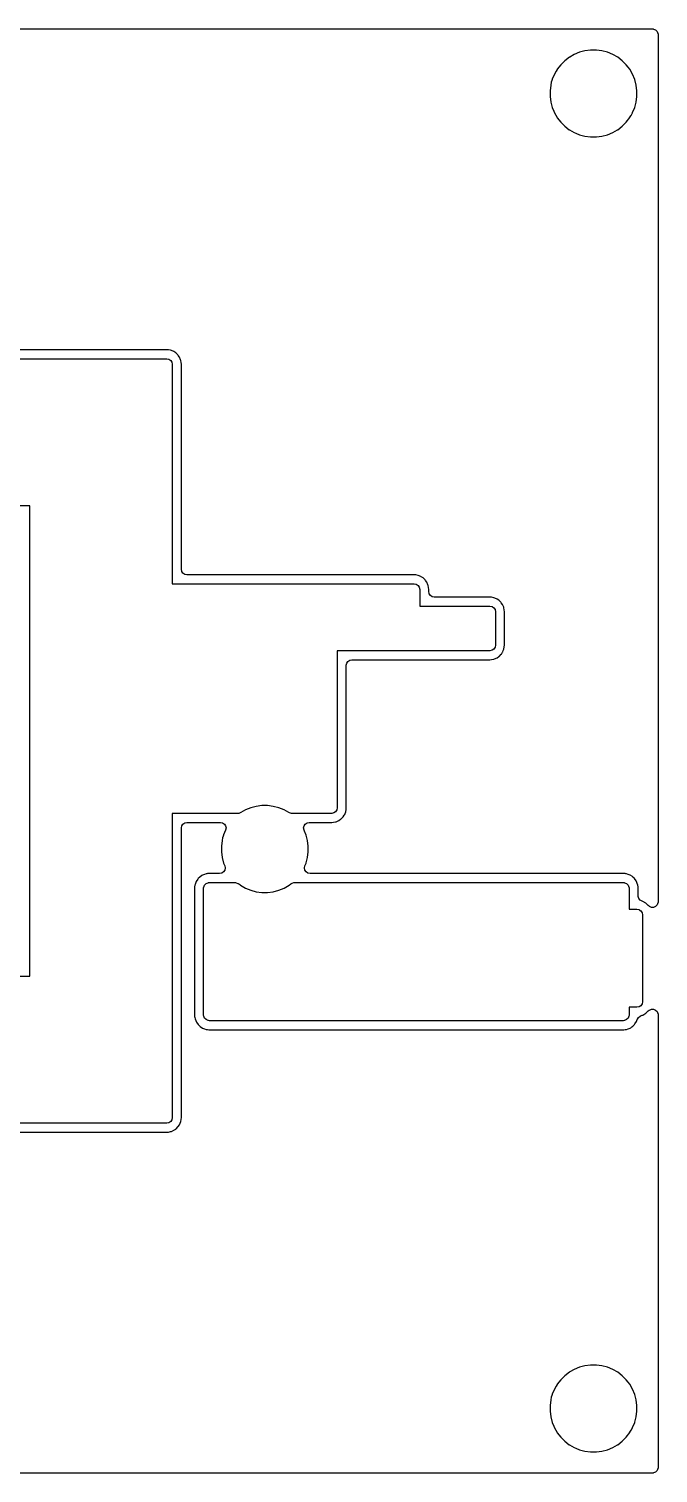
# Model space of a CAD drawing. Header units: millimetres. Extents: x 4 to 142, y 15 to 79.
# Drawn here: x 114.1 to 142.3, y 14.6 to 79.4 of the extents above; entities that cross this region are included whole.
import ezdxf

# ---------------------------------------------------------------- set-up
doc = ezdxf.new("R2010")
doc.units = ezdxf.units.MM
doc.layers.add('B.Cu', color=1, linetype='CONTINUOUS')

msp = doc.modelspace()

# ---------------------------------------------------------------- linework, layer by layer
at = {"layer": 'B.Cu'}
for points in [[(3.797, 79.39), (142.0498, 79.39), (142.0499, 79.39), (142.0984, 79.3852), (142.0985, 79.3852), (142.1189, 79.3812), (142.119, 79.3811), (142.2086, 79.344), (142.2087, 79.3439), (142.2773, 79.2753), (142.2774, 79.2752), (142.3145, 79.1856), (142.3146, 79.1855), (142.3186, 79.1651), (142.3186, 79.165), (142.3234, 79.1165), (142.3234, 79.1164), (142.3234, 40.2356), (142.3234, 40.2356), (142.3186, 40.1871), (142.3186, 40.187), (142.3153, 40.1705), (142.3153, 40.1704), (142.2782, 40.0808), (142.2781, 40.0806), (142.2095, 40.0121), (142.2093, 40.012), (142.1198, 39.9749), (142.1196, 39.9748), (142.0226, 39.9748), (142.0224, 39.9749), (141.9328, 40.012), (141.9327, 40.012), (141.9187, 40.0214), (141.9187, 40.0214), (141.881, 40.0523), (141.881, 40.0524), (141.7754, 40.158), (141.7752, 40.1581), (141.6339, 40.2417), (141.6337, 40.2418), (141.6085, 40.2491), (141.6084, 40.2491), (141.5223, 40.2939), (141.5221, 40.294), (141.4598, 40.3682), (141.4597, 40.3684), (141.4304, 40.4608), (141.4304, 40.461), (141.4289, 40.4882), (141.4289, 40.8164), (141.4289, 40.8165), (141.4269, 40.8562), (141.4269, 40.8563), (141.4222, 40.9048), (141.4222, 40.9048), (141.4163, 40.9442), (141.4163, 40.9442), (141.4123, 40.9646), (141.4122, 40.9647), (141.3892, 41.0406), (141.3892, 41.0407), (141.352, 41.1304), (141.352, 41.1305), (141.3387, 41.1593), (141.3386, 41.1594), (141.2642, 41.2619), (141.2641, 41.262), (141.1954, 41.3307), (141.1954, 41.3307), (141.1721, 41.3522), (141.172, 41.3523), (141.0639, 41.4186), (141.0638, 41.4186), (140.9741, 41.4558), (140.9741, 41.4558), (140.8981, 41.4788), (140.898, 41.4789), (140.8776, 41.4829), (140.8775, 41.4829), (140.8382, 41.4888), (140.8382, 41.4888), (140.7897, 41.4935), (140.7896, 41.4935), (140.7499, 41.4955), (140.7498, 41.4955), (126.7039, 41.4955), (126.7039, 41.4955), (126.6087, 41.5144), (126.6085, 41.5145), (126.5279, 41.5684), (126.5278, 41.5685), (126.4739, 41.6491), (126.4738, 41.6493), (126.4549, 41.7444), (126.4549, 41.7446), (126.4738, 41.8397), (126.4739, 41.8398), (126.5238, 41.9604), (126.5249, 41.963), (126.525, 41.9632), (126.5265, 41.9695), (126.5905, 42.2086), (126.5905, 42.2087), (126.6239, 42.4621), (126.6239, 42.4622), (126.6239, 42.7178), (126.6239, 42.7179), (126.5905, 42.9713), (126.5905, 42.9714), (126.5244, 43.2182), (126.5243, 43.2184), (126.4549, 43.386), (126.4325, 43.4402), (126.4324, 43.4403), (126.4135, 43.5354), (126.4135, 43.5356), (126.4324, 43.6307), (126.4325, 43.6309), (126.4864, 43.7115), (126.4865, 43.7116), (126.5671, 43.7655), (126.5673, 43.7656), (126.6624, 43.7845), (126.6625, 43.7845), (127.6744, 43.7845), (127.6744, 43.7845), (127.7535, 43.7923), (127.7535, 43.7923), (127.8488, 43.8112), (127.8488, 43.8113), (127.8797, 43.8187), (127.8798, 43.8187), (127.9949, 43.8718), (127.995, 43.8718), (128.0757, 43.9258), (128.0758, 43.9258), (128.1014, 43.9444), (128.1016, 43.9446), (128.1876, 44.0376), (128.1877, 44.0377), (128.2416, 44.1184), (128.2416, 44.1184), (128.2582, 44.1455), (128.2583, 44.1457), (128.2757, 44.193), (128.3021, 44.2645), (128.3022, 44.2647), (128.3211, 44.3598), (128.3211, 44.3599), (128.3289, 44.4389), (128.3289, 44.439), (128.3289, 50.8355), (128.3289, 50.8355), (128.3478, 50.9307), (128.3479, 50.9309), (128.4018, 51.0115), (128.4019, 51.0116), (128.4825, 51.0655), (128.4827, 51.0656), (128.5779, 51.0845), (128.5779, 51.0845), (134.7743, 51.0845), (134.7744, 51.0845), (134.8535, 51.0923), (134.8535, 51.0923), (134.9488, 51.1112), (134.9488, 51.1113), (134.9797, 51.1187), (134.9798, 51.1187), (135.0949, 51.1718), (135.095, 51.1718), (135.1757, 51.2258), (135.1758, 51.2258), (135.2014, 51.2444), (135.2016, 51.2446), (135.2876, 51.3376), (135.2877, 51.3377), (135.3416, 51.4184), (135.3416, 51.4184), (135.3582, 51.4455), (135.3583, 51.4457), (135.3757, 51.493), (135.4021, 51.5645), (135.4022, 51.5647), (135.4211, 51.6598), (135.4211, 51.6599), (135.4289, 51.7389), (135.4289, 51.739), (135.4289, 53.241), (135.4289, 53.2411), (135.4211, 53.3201), (135.4211, 53.3202), (135.4022, 53.4154), (135.4021, 53.4154), (135.3947, 53.4463), (135.3947, 53.4464), (135.3416, 53.5615), (135.3416, 53.5616), (135.2876, 53.6423), (135.2876, 53.6424), (135.269, 53.668), (135.2688, 53.6682), (135.1758, 53.7542), (135.1757, 53.7543), (135.095, 53.8082), (135.095, 53.8082), (135.0679, 53.8248), (135.0677, 53.8249), (134.9489, 53.8687), (134.9487, 53.8688), (134.8536, 53.8877), (134.8535, 53.8877), (134.7744, 53.8955), (134.7744, 53.8955), (132.2779, 53.8955), (132.2779, 53.8955), (132.1827, 53.9144), (132.1825, 53.9145), (132.1019, 53.9684), (132.1018, 53.9685), (132.0479, 54.0491), (132.0478, 54.0493), (132.0289, 54.1445), (132.0289, 54.1445), (132.0289, 54.241), (132.0289, 54.2411), (132.0211, 54.3201), (132.0211, 54.3202), (132.0022, 54.4154), (132.0021, 54.4154), (131.9947, 54.4463), (131.9947, 54.4464), (131.9416, 54.5615), (131.9416, 54.5616), (131.8876, 54.6423), (131.8876, 54.6424), (131.869, 54.668), (131.8688, 54.6682), (131.7758, 54.7542), (131.7757, 54.7543), (131.695, 54.8082), (131.695, 54.8082), (131.6679, 54.8248), (131.6677, 54.8249), (131.5489, 54.8687), (131.5487, 54.8688), (131.4536, 54.8877), (131.4535, 54.8877), (131.3744, 54.8955), (131.3744, 54.8955), (121.1779, 54.8955), (121.1779, 54.8955), (121.0827, 54.9144), (121.0825, 54.9145), (121.0019, 54.9684), (121.0018, 54.9685), (120.9479, 55.0491), (120.9478, 55.0493), (120.9289, 55.1445), (120.9289, 55.1445), (120.9289, 64.341), (120.9289, 64.3411), (120.9211, 64.4201), (120.9211, 64.4202), (120.9022, 64.5154), (120.9021, 64.5154), (120.8947, 64.5463), (120.8947, 64.5464), (120.8416, 64.6615), (120.8416, 64.6616), (120.7876, 64.7423), (120.7876, 64.7424), (120.769, 64.768), (120.7688, 64.7682), (120.6758, 64.8542), (120.6757, 64.8543), (120.595, 64.9082), (120.595, 64.9082), (120.5679, 64.9248), (120.5677, 64.9249), (120.4489, 64.9687), (120.4487, 64.9688), (120.3536, 64.9877), (120.3535, 64.9877), (120.2745, 64.9955), (120.2744, 64.9955), (102.1724, 64.9955)], [(102.1724, 64.59), (120.2743, 64.59), (120.2744, 64.59), (120.3696, 64.5711), (120.3698, 64.571), (120.4504, 64.5171), (120.4505, 64.517), (120.5044, 64.4364), (120.5045, 64.4362), (120.5234, 64.341), (120.5234, 64.341), (120.5234, 54.491), (120.5237, 54.4903), (120.5244, 54.49), (131.3744, 54.49), (131.3744, 54.49), (131.4696, 54.4711), (131.4698, 54.471), (131.5504, 54.4171), (131.5505, 54.417), (131.6044, 54.3364), (131.6045, 54.3362), (131.6234, 54.241), (131.6234, 54.241), (131.6234, 53.491), (131.6237, 53.4903), (131.6244, 53.49), (134.7743, 53.49), (134.7744, 53.49), (134.8696, 53.4711), (134.8698, 53.471), (134.9504, 53.4171), (134.9505, 53.417), (135.0044, 53.3364), (135.0045, 53.3362), (135.0234, 53.241), (135.0234, 53.241), (135.0234, 51.739), (135.0234, 51.739), (135.0045, 51.6438), (135.0044, 51.6436), (134.9505, 51.563), (134.9504, 51.5629), (134.8698, 51.509), (134.8696, 51.5089), (134.7744, 51.49), (134.7743, 51.49), (127.9244, 51.49), (127.9237, 51.4897), (127.9234, 51.489), (127.9234, 44.439), (127.9234, 44.439), (127.9045, 44.3438), (127.9044, 44.3436), (127.8505, 44.263), (127.8504, 44.2629), (127.7698, 44.209), (127.7696, 44.2089), (127.6744, 44.19), (127.6744, 44.19), (125.8699, 44.19), (125.8698, 44.19), (125.7746, 44.2089), (125.7745, 44.209), (125.7453, 44.2234), (125.538, 44.3431), (125.5379, 44.3431), (125.3018, 44.4409), (125.3016, 44.441), (125.0548, 44.5071), (125.0547, 44.5071), (124.8013, 44.5405), (124.8012, 44.5405), (124.5456, 44.5405), (124.5455, 44.5405), (124.2921, 44.5071), (124.292, 44.5071), (124.0452, 44.441), (124.045, 44.4409), (123.8089, 44.3431), (123.8088, 44.3431), (123.6015, 44.2234), (123.6014, 44.2233), (123.5095, 44.1922), (123.5094, 44.1921), (123.477, 44.19), (123.4769, 44.19), (120.5244, 44.19), (120.5237, 44.1897), (120.5234, 44.189), (120.5234, 30.539), (120.5234, 30.539), (120.5045, 30.4438), (120.5044, 30.4436), (120.4505, 30.363), (120.4504, 30.3629), (120.3698, 30.309), (120.3696, 30.3089), (120.2744, 30.29), (120.2743, 30.29), (102.1724, 30.29)], [(102.1724, 36.89), (114.1224, 36.89), (114.1231, 36.8903), (114.1234, 36.891), (114.1234, 57.989), (114.1231, 57.9897), (114.1224, 57.99), (102.1724, 57.99)], [(102.1724, 29.8845), (120.2743, 29.8845), (120.2744, 29.8845), (120.3535, 29.8923), (120.3535, 29.8923), (120.4488, 29.9112), (120.4488, 29.9113), (120.4797, 29.9187), (120.4798, 29.9187), (120.5949, 29.9718), (120.595, 29.9718), (120.6757, 30.0258), (120.6758, 30.0258), (120.7014, 30.0444), (120.7016, 30.0446), (120.7876, 30.1376), (120.7877, 30.1377), (120.8416, 30.2184), (120.8416, 30.2184), (120.8582, 30.2455), (120.8583, 30.2457), (120.8757, 30.293), (120.9021, 30.3645), (120.9022, 30.3647), (120.9211, 30.4598), (120.9211, 30.4599), (120.9289, 30.5389), (120.9289, 30.539), (120.9289, 43.5355), (120.9289, 43.5355), (120.9478, 43.6307), (120.9479, 43.6309), (121.0018, 43.7115), (121.0019, 43.7116), (121.0825, 43.7655), (121.0827, 43.7656), (121.1779, 43.7845), (121.1779, 43.7845), (122.6843, 43.7845), (122.6844, 43.7845), (122.7795, 43.7656), (122.7797, 43.7655), (122.8603, 43.7116), (122.8604, 43.7115), (122.9143, 43.6309), (122.9144, 43.6307), (122.9333, 43.5356), (122.9333, 43.5354), (122.9144, 43.4403), (122.9143, 43.4402), (122.8258, 43.2265), (122.8228, 43.2198), (122.8227, 43.2196), (122.8215, 43.2147), (122.8092, 43.1688), (122.8091, 43.1687), (122.7725, 43.0944), (122.7724, 43.0941), (122.7563, 42.9713), (122.7563, 42.9713), (122.7229, 42.7179), (122.7229, 42.7178), (122.7229, 42.4622), (122.7229, 42.4621), (122.7563, 42.2087), (122.7563, 42.2086), (122.8219, 41.9636), (122.8224, 41.962), (122.8224, 41.9619), (122.8224, 41.9617), (122.8225, 41.9616), (122.8729, 41.8398), (122.8729, 41.8397), (122.8919, 41.7446), (122.8919, 41.7444), (122.873, 41.6493), (122.8729, 41.6491), (122.819, 41.5685), (122.8189, 41.5684), (122.7383, 41.5145), (122.7381, 41.5144), (122.6429, 41.4955), (122.6428, 41.4955), (122.197, 41.4955), (122.1969, 41.4955), (122.1572, 41.4935), (122.1571, 41.4935), (122.1086, 41.4888), (122.1086, 41.4888), (122.0693, 41.4829), (122.0692, 41.4829), (122.0488, 41.4789), (122.0487, 41.4788), (121.9727, 41.4558), (121.9727, 41.4558), (121.883, 41.4186), (121.8829, 41.4186), (121.8541, 41.4053), (121.854, 41.4052), (121.7515, 41.3307), (121.7513, 41.3306), (121.6827, 41.262), (121.6827, 41.262), (121.6612, 41.2387), (121.661, 41.2385), (121.5948, 41.1305), (121.5948, 41.1304), (121.5576, 41.0407), (121.5576, 41.0406), (121.5441, 40.9962), (121.5346, 40.9647), (121.5345, 40.9646), (121.5305, 40.9442), (121.5305, 40.9441), (121.5246, 40.9048), (121.5246, 40.9048), (121.5246, 40.9048), (121.5246, 40.9048), (121.5246, 40.9047), (121.5199, 40.8563), (121.5199, 40.8562), (121.5179, 40.8165), (121.5179, 40.8164), (121.5179, 35.1636), (121.5179, 35.1635), (121.5199, 35.1238), (121.5199, 35.1238), (121.5199, 35.1237), (121.5246, 35.0752), (121.5246, 35.0752), (121.5246, 35.0752), (121.5305, 35.0359), (121.5305, 35.0359), (121.5305, 35.0358), (121.5441, 34.9673), (121.5442, 34.967), (121.5555, 34.9449), (121.5556, 34.9448), (121.5576, 34.9393), (121.5576, 34.9393), (121.5948, 34.8496), (121.5948, 34.8495), (121.6081, 34.8207), (121.6082, 34.8206), (121.6827, 34.7181), (121.6828, 34.7179), (121.7514, 34.6493), (121.7514, 34.6493), (121.7747, 34.6278), (121.7749, 34.6276), (121.8829, 34.5614), (121.883, 34.5614), (121.9727, 34.5242), (121.9728, 34.5242), (122.0487, 34.5012), (122.0488, 34.5011), (122.0692, 34.4971), (122.0693, 34.4971), (122.0693, 34.4971), (122.0693, 34.4971), (122.1086, 34.4912), (122.1086, 34.4912), (122.1086, 34.4912), (122.1087, 34.4912), (122.1571, 34.4865), (122.1571, 34.4865), (122.1572, 34.4865), (122.1572, 34.4865), (122.1572, 34.4865), (122.1572, 34.4864), (122.1969, 34.4845), (122.197, 34.4845), (140.7498, 34.4845), (140.7499, 34.4845), (140.7896, 34.4865), (140.7896, 34.4865), (140.8381, 34.4912), (140.8382, 34.4912), (140.8382, 34.4912), (140.8382, 34.4912), (140.8775, 34.4971), (140.8775, 34.4971), (140.8776, 34.4971), (140.8776, 34.4971), (140.898, 34.5011), (140.8981, 34.5012), (140.974, 34.5242), (140.9741, 34.5242), (141.0638, 34.5614), (141.0638, 34.5614), (141.0927, 34.5747), (141.0928, 34.5748), (141.1392, 34.6085), (141.1953, 34.6492), (141.1954, 34.6493), (141.2641, 34.718), (141.2641, 34.718), (141.2856, 34.7413), (141.2857, 34.7414), (141.352, 34.8495), (141.352, 34.8496), (141.3892, 34.9393), (141.3892, 34.9393), (141.3925, 34.9503), (141.3926, 34.9504), (141.4383, 35.036), (141.4384, 35.0361), (141.5134, 35.0976), (141.5135, 35.0977), (141.5613, 35.1172), (141.5614, 35.1172), (141.6084, 35.1309), (141.6337, 35.1382), (141.6339, 35.1383), (141.7752, 35.2219), (141.7754, 35.222), (141.881, 35.3276), (141.881, 35.3277), (141.9187, 35.3586), (141.9187, 35.3586), (141.9327, 35.368), (141.9328, 35.368), (142.0224, 35.4051), (142.0226, 35.4052), (142.1196, 35.4052), (142.1198, 35.4051), (142.2093, 35.368), (142.2095, 35.3679), (142.2781, 35.2994), (142.2782, 35.2992), (142.3153, 35.2096), (142.3153, 35.2095), (142.3186, 35.193), (142.3186, 35.1929), (142.3234, 35.1444), (142.3234, 35.1444), (142.3234, 14.8636), (142.3234, 14.8635), (142.3186, 14.815), (142.3186, 14.8149), (142.3146, 14.7945), (142.3145, 14.7944), (142.2774, 14.7048), (142.2773, 14.7047), (142.2087, 14.6361), (142.2086, 14.636), (142.1189, 14.5989), (142.1189, 14.5988), (142.0985, 14.5948), (142.0984, 14.5948), (142.0499, 14.59), (142.0498, 14.59), (3.797, 14.59)]]:
    msp.add_lwpolyline(points, dxfattribs=at)
for points in [[(137.4729, 76.3621), (137.5063, 76.1087), (137.5063, 76.1086), (137.5719, 75.8636), (137.5724, 75.862), (137.5724, 75.8619), (137.5724, 75.8617), (137.5725, 75.8616), (137.6379, 75.7037), (137.6703, 75.6255), (137.6703, 75.6254), (137.7959, 75.4079), (137.7959, 75.4079), (137.7978, 75.4045), (137.7979, 75.4044), (137.9537, 75.2013), (137.9538, 75.2012), (138.1346, 75.0204), (138.1347, 75.0203), (138.3378, 74.8645), (138.3379, 74.8644), (138.3413, 74.8625), (138.3413, 74.8625), (138.5588, 74.7369), (138.5589, 74.7369), (138.6371, 74.7045), (138.795, 74.6391), (138.7951, 74.639), (138.7953, 74.639), (138.7954, 74.639), (138.797, 74.6385), (139.042, 74.5729), (139.0421, 74.5729), (139.2955, 74.5395), (139.2956, 74.5395), (139.5512, 74.5395), (139.5513, 74.5395), (139.8047, 74.5729), (139.8048, 74.5729), (140.0497, 74.6385), (140.0514, 74.639), (140.0515, 74.639), (140.0517, 74.639), (140.0518, 74.6391), (140.2879, 74.7369), (140.288, 74.7369), (140.5055, 74.8625), (140.5055, 74.8625), (140.5055, 74.8625), (140.5089, 74.8644), (140.509, 74.8645), (140.7122, 75.0203), (140.7123, 75.0204), (140.893, 75.2012), (140.8931, 75.2013), (140.8938, 75.2022), (141.055, 75.4123), (141.0551, 75.4125), (141.0609, 75.4253), (141.0609, 75.4253), (141.1096, 75.5096), (141.172, 75.6177), (141.1725, 75.6185), (141.1725, 75.6185), (141.1725, 75.6185), (141.1751, 75.6227), (141.1751, 75.6227), (141.1766, 75.6255), (141.1767, 75.6256), (141.1784, 75.6296), (141.1784, 75.6296), (141.1799, 75.6336), (141.2738, 75.8604), (141.2749, 75.863), (141.275, 75.8632), (141.2765, 75.8695), (141.3405, 76.1086), (141.3405, 76.1087), (141.3739, 76.3621), (141.3739, 76.3622), (141.3739, 76.6178), (141.3739, 76.6179), (141.3405, 76.8713), (141.3405, 76.8714), (141.2744, 77.1182), (141.2743, 77.1184), (141.1765, 77.3545), (141.1765, 77.3546), (141.0487, 77.5759), (141.0486, 77.576), (140.9741, 77.6731), (140.893, 77.7788), (140.893, 77.7789), (140.7123, 77.9596), (140.7122, 77.9596), (140.5094, 78.1152), (140.5093, 78.1153), (140.288, 78.2431), (140.2879, 78.2431), (140.0518, 78.3409), (140.0516, 78.341), (139.8048, 78.4071), (139.8047, 78.4071), (139.5513, 78.4405), (139.5512, 78.4405), (139.2956, 78.4405), (139.2955, 78.4405), (139.0421, 78.4071), (139.042, 78.4071), (138.7952, 78.341), (138.795, 78.3409), (138.5589, 78.2431), (138.5588, 78.2431), (138.3587, 78.1275), (138.3587, 78.1275), (138.3459, 78.1217), (138.3457, 78.1216), (138.1356, 77.9604), (138.1347, 77.9597), (138.1346, 77.9596), (137.9538, 77.7789), (137.9537, 77.7788), (137.7979, 77.5756), (137.7978, 77.5755), (137.7959, 77.5721), (137.7959, 77.5721), (137.748, 77.4892), (137.6703, 77.3546), (137.6703, 77.3545), (137.5758, 77.1265), (137.5728, 77.1198), (137.5727, 77.1196), (137.5715, 77.1147), (137.5592, 77.0688), (137.5591, 77.0687), (137.5225, 76.9945), (137.5224, 76.9941), (137.5063, 76.8713), (137.5063, 76.8713), (137.4729, 76.6179), (137.4729, 76.6178), (137.4729, 76.3622)], [(121.9234, 40.8165), (121.9282, 40.865), (121.9282, 40.8651), (121.9322, 40.8855), (121.9323, 40.8855), (121.9694, 40.9752), (121.9695, 40.9753), (122.0381, 41.0439), (122.0382, 41.044), (122.1278, 41.0811), (122.1279, 41.0812), (122.1483, 41.0852), (122.1484, 41.0852), (122.1969, 41.09), (122.197, 41.09), (123.3151, 41.09), (123.3152, 41.09), (123.3637, 41.0852), (123.3637, 41.0852), (123.3946, 41.0791), (123.3947, 41.079), (123.4705, 41.0505), (123.4706, 41.0505), (123.4771, 41.0467), (123.4771, 41.0467), (123.5042, 41.0286), (123.5042, 41.0286), (123.5509, 40.9927), (123.5874, 40.9648), (123.5875, 40.9647), (123.8088, 40.8369), (123.8089, 40.8369), (124.045, 40.7391), (124.0451, 40.739), (124.0453, 40.739), (124.0454, 40.739), (124.047, 40.7385), (124.292, 40.6729), (124.2921, 40.6729), (124.5455, 40.6395), (124.5456, 40.6395), (124.8012, 40.6395), (124.8013, 40.6395), (125.0547, 40.6729), (125.0548, 40.6729), (125.2997, 40.7385), (125.3014, 40.739), (125.3015, 40.739), (125.3017, 40.739), (125.3018, 40.7391), (125.5379, 40.8369), (125.538, 40.8369), (125.7593, 40.9647), (125.7594, 40.9648), (125.8361, 41.0236), (125.8361, 41.0236), (125.8775, 41.0494), (125.8776, 41.0494), (125.9058, 41.0633), (125.9058, 41.0633), (125.9834, 41.0869), (125.9835, 41.0869), (125.991, 41.0879), (126.0234, 41.09), (126.0235, 41.09), (140.7498, 41.09), (140.7499, 41.09), (140.7984, 41.0852), (140.7985, 41.0852), (140.8189, 41.0812), (140.819, 41.0811), (140.9086, 41.044), (140.9087, 41.0439), (140.9773, 40.9753), (140.9774, 40.9752), (141.0145, 40.8856), (141.0146, 40.8855), (141.0186, 40.8651), (141.0186, 40.865), (141.0234, 40.8165), (141.0234, 40.8164), (141.0234, 39.891), (141.0237, 39.8903), (141.0244, 39.89), (141.3734, 39.89), (141.3734, 39.89), (141.469, 39.871), (141.4692, 39.8709), (141.5501, 39.8168), (141.5502, 39.8167), (141.6043, 39.7358), (141.6044, 39.7356), (141.6234, 39.64), (141.6234, 39.64), (141.6234, 35.74), (141.6234, 35.74), (141.6044, 35.6444), (141.6043, 35.6442), (141.5502, 35.5633), (141.5501, 35.5632), (141.4692, 35.5091), (141.469, 35.509), (141.3734, 35.49), (141.3734, 35.49), (141.0244, 35.49), (141.0237, 35.4897), (141.0234, 35.489), (141.0234, 35.1636), (141.0234, 35.1635), (141.0186, 35.115), (141.0186, 35.1149), (141.0146, 35.0945), (141.0145, 35.0944), (140.9774, 35.0048), (140.9773, 35.0047), (140.9087, 34.9361), (140.9086, 34.936), (140.8189, 34.8989), (140.8189, 34.8988), (140.7985, 34.8948), (140.7984, 34.8948), (140.7499, 34.89), (140.7498, 34.89), (122.197, 34.89), (122.1969, 34.89), (122.1484, 34.8948), (122.1483, 34.8948), (122.1279, 34.8988), (122.1279, 34.8989), (122.0382, 34.936), (122.0381, 34.9361), (121.9695, 35.0047), (121.9694, 35.0048), (121.9323, 35.0944), (121.9323, 35.0945), (121.9323, 35.0945), (121.9323, 35.0945), (121.9282, 35.1149), (121.9282, 35.115), (121.9234, 35.1635), (121.9234, 35.1636), (121.9234, 40.8164)], [(137.4729, 17.3621), (137.5063, 17.1087), (137.5063, 17.1086), (137.5719, 16.8636), (137.5724, 16.862), (137.5724, 16.8619), (137.5724, 16.8617), (137.5725, 16.8616), (137.6379, 16.7037), (137.6703, 16.6255), (137.6703, 16.6254), (137.7959, 16.4079), (137.7959, 16.4079), (137.7978, 16.4045), (137.7979, 16.4044), (137.9537, 16.2013), (137.9538, 16.2012), (138.1346, 16.0204), (138.1347, 16.0203), (138.3378, 15.8645), (138.3379, 15.8644), (138.3413, 15.8625), (138.3413, 15.8625), (138.5588, 15.7369), (138.5589, 15.7369), (138.6371, 15.7045), (138.795, 15.6391), (138.7951, 15.639), (138.7953, 15.639), (138.7954, 15.639), (138.797, 15.6385), (139.042, 15.5729), (139.0421, 15.5729), (139.2955, 15.5395), (139.2956, 15.5395), (139.5512, 15.5395), (139.5513, 15.5395), (139.8047, 15.5729), (139.8048, 15.5729), (140.0497, 15.6385), (140.0514, 15.639), (140.0515, 15.639), (140.0517, 15.639), (140.0518, 15.6391), (140.2879, 15.7369), (140.288, 15.7369), (140.5055, 15.8625), (140.5055, 15.8625), (140.5055, 15.8625), (140.5089, 15.8644), (140.509, 15.8645), (140.7122, 16.0203), (140.7123, 16.0204), (140.893, 16.2012), (140.8931, 16.2013), (140.8938, 16.2022), (141.055, 16.4123), (141.0551, 16.4125), (141.0609, 16.4253), (141.0609, 16.4253), (141.1096, 16.5096), (141.172, 16.6177), (141.1725, 16.6185), (141.1725, 16.6185), (141.1725, 16.6185), (141.1751, 16.6227), (141.1751, 16.6227), (141.1766, 16.6255), (141.1767, 16.6256), (141.1784, 16.6296), (141.1784, 16.6296), (141.1799, 16.6336), (141.2738, 16.8604), (141.2749, 16.863), (141.275, 16.8632), (141.2765, 16.8695), (141.3405, 17.1086), (141.3405, 17.1087), (141.3739, 17.3621), (141.3739, 17.3622), (141.3739, 17.6178), (141.3739, 17.6179), (141.3405, 17.8713), (141.3405, 17.8714), (141.2744, 18.1182), (141.2743, 18.1184), (141.1765, 18.3545), (141.1765, 18.3546), (141.0487, 18.5759), (141.0486, 18.576), (140.9741, 18.6731), (140.893, 18.7788), (140.893, 18.7789), (140.7123, 18.9596), (140.7122, 18.9596), (140.5094, 19.1152), (140.5093, 19.1153), (140.288, 19.2431), (140.2879, 19.2431), (140.0518, 19.3409), (140.0516, 19.341), (139.8048, 19.4071), (139.8047, 19.4071), (139.5513, 19.4405), (139.5512, 19.4405), (139.2956, 19.4405), (139.2955, 19.4405), (139.0421, 19.4071), (139.042, 19.4071), (138.7952, 19.341), (138.795, 19.3409), (138.5589, 19.2431), (138.5588, 19.2431), (138.3587, 19.1275), (138.3587, 19.1275), (138.3459, 19.1217), (138.3457, 19.1216), (138.1356, 18.9604), (138.1347, 18.9597), (138.1346, 18.9596), (137.9538, 18.7789), (137.9537, 18.7788), (137.7979, 18.5756), (137.7978, 18.5755), (137.7959, 18.5721), (137.7959, 18.5721), (137.748, 18.4892), (137.6703, 18.3546), (137.6703, 18.3545), (137.5758, 18.1265), (137.5728, 18.1198), (137.5727, 18.1196), (137.5715, 18.1147), (137.5592, 18.0688), (137.5591, 18.0687), (137.5225, 17.9944), (137.5224, 17.9941), (137.5063, 17.8713), (137.5063, 17.8713), (137.4729, 17.6179), (137.4729, 17.6178), (137.4729, 17.3622)]]:
    msp.add_lwpolyline(points, close=True, dxfattribs=at)

doc.saveas('drawing.dxf')
